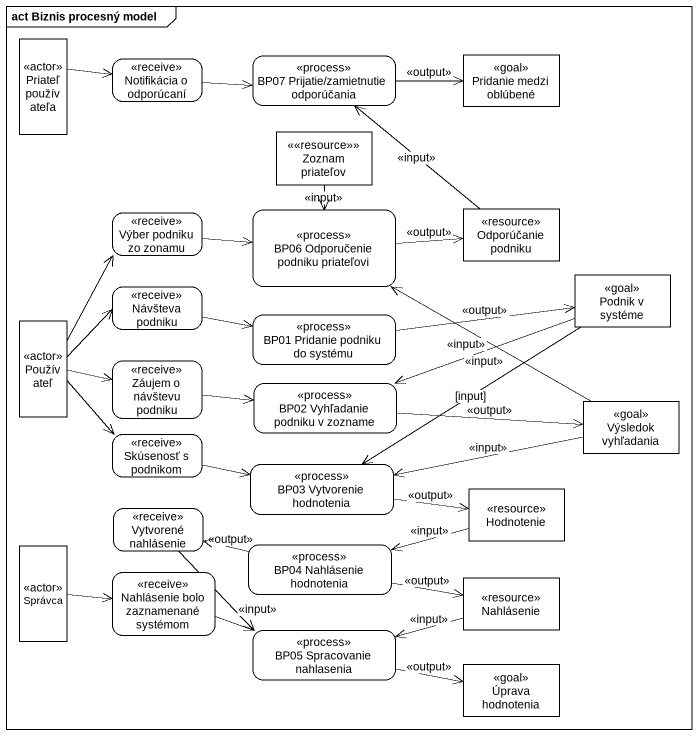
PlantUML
@startuml
mainframe act Biznis procesný model
hide empty description
state "Priateľ používateľa" as Priateľ_používateľa <<actor>>
state "Notifikácia o odporúcaní" as Notifikácia_o_odporúcaní <<receive>>
state "BP07 Prijatie/zamietnutie odporúčania" as BP07_Prijatie_zamietnutie <<process>>
state "Pridanie medzi oblúbené" as Pridanie_medzi_oblúbené <<goal>>
state "Zoznam priateľov" as Zoznam_priateľov <<resource>>
state "Výber podniku zo zonamu" as Výber_podniku_zo_zonamu <<receive>>
state "BP06 Odporučenie podniku priateľovi" as BP06_Odporučenie_podniku <<process>>
state "Odporúčanie podniku" as Odporúčanie_podniku <<resource>>
state "Návšteva podniku" as Návšteva_podniku <<receive>>
state "Podnik v systéme" as Podnik_v_systéme <<goal>>
state Používateľ <<actor>>
state "BP01 Pridanie podniku do systému" as BP01_Pridanie_podniku_do <<process>>
state "Záujem o návštevu podniku" as Záujem_o_návštevu_podniku <<receive>>
state "BP02 Vyhľadanie podniku v zozname" as BP02_Vyhľadanie_podniku_v <<process>>
state "Skúsenosť s podnikom" as Skúsenosť_s_podnikom <<receive>>
state "Výsledok vyhľadania" as Výsledok_vyhľadania <<goal>>
state "BP03 Vytvorenie hodnotenia" as BP03_Vytvorenie_hodnotenia <<process>>
state Hodnotenie <<resource>>
state "Vytvorené nahlásenie" as Vytvorené_nahlásenie <<receive>>
state Správca <<actor>>
state "Nahlásenie bolo zaznamenané systémom" as Nahlásenie_bolo_zaznamenané <<receive>>
state "BP04 Nahlásenie hodnotenia" as BP04_Nahlásenie_hodnotenia <<process>>
state Nahlásenie <<resource>>
state "BP05 Spracovanie nahlasenia" as BP05_Spracovanie_nahlasenia <<process>>
state "Úprava hodnotenia" as Úprava_hodnotenia <<goal>>
Priateľ_používateľa -right-> Notifikácia_o_odporúcaní
Notifikácia_o_odporúcaní -right-> BP07_Prijatie_zamietnutie
BP07_Prijatie_zamietnutie -right-> Pridanie_medzi_oblúbené : <<output>>
Zoznam_priateľov --> BP06_Odporučenie_podniku : <<input>>
Výber_podniku_zo_zonamu -right-> BP06_Odporučenie_podniku
BP06_Odporučenie_podniku -right-> Odporúčanie_podniku : <<output>>
Odporúčanie_podniku -up-> BP07_Prijatie_zamietnutie : <<input>>
Návšteva_podniku -right-> BP01_Pridanie_podniku_do
Podnik_v_systéme -left-> BP02_Vyhľadanie_podniku_v : <<input>>
Podnik_v_systéme --> BP03_Vytvorenie_hodnotenia : [input]
Používateľ -up-> Výber_podniku_zo_zonamu
Používateľ -right-> Návšteva_podniku
Používateľ -right-> Záujem_o_návštevu_podniku
Používateľ --> Skúsenosť_s_podnikom
BP01_Pridanie_podniku_do -right-> Podnik_v_systéme : <<output>>
Záujem_o_návštevu_podniku -right-> BP02_Vyhľadanie_podniku_v
BP02_Vyhľadanie_podniku_v -right-> Výsledok_vyhľadania : <<output>>
Skúsenosť_s_podnikom -right-> BP03_Vytvorenie_hodnotenia
Výsledok_vyhľadania -left-> BP06_Odporučenie_podniku : <<input>>
Výsledok_vyhľadania -left-> BP03_Vytvorenie_hodnotenia : <<input>>
BP03_Vytvorenie_hodnotenia -right-> Hodnotenie : <<output>>
Hodnotenie -left-> BP04_Nahlásenie_hodnotenia : <<input>>
Vytvorené_nahlásenie --> BP05_Spracovanie_nahlasenia : <<input>>
Správca -right-> Nahlásenie_bolo_zaznamenané
Nahlásenie_bolo_zaznamenané -right-> BP05_Spracovanie_nahlasenia
BP04_Nahlásenie_hodnotenia -left-> Vytvorené_nahlásenie : <<output>>
BP04_Nahlásenie_hodnotenia -right-> Nahlásenie : <<output>>
Nahlásenie -left-> BP05_Spracovanie_nahlasenia : <<input>>
BP05_Spracovanie_nahlasenia -right-> Úprava_hodnotenia : <<output>>
@enduml
